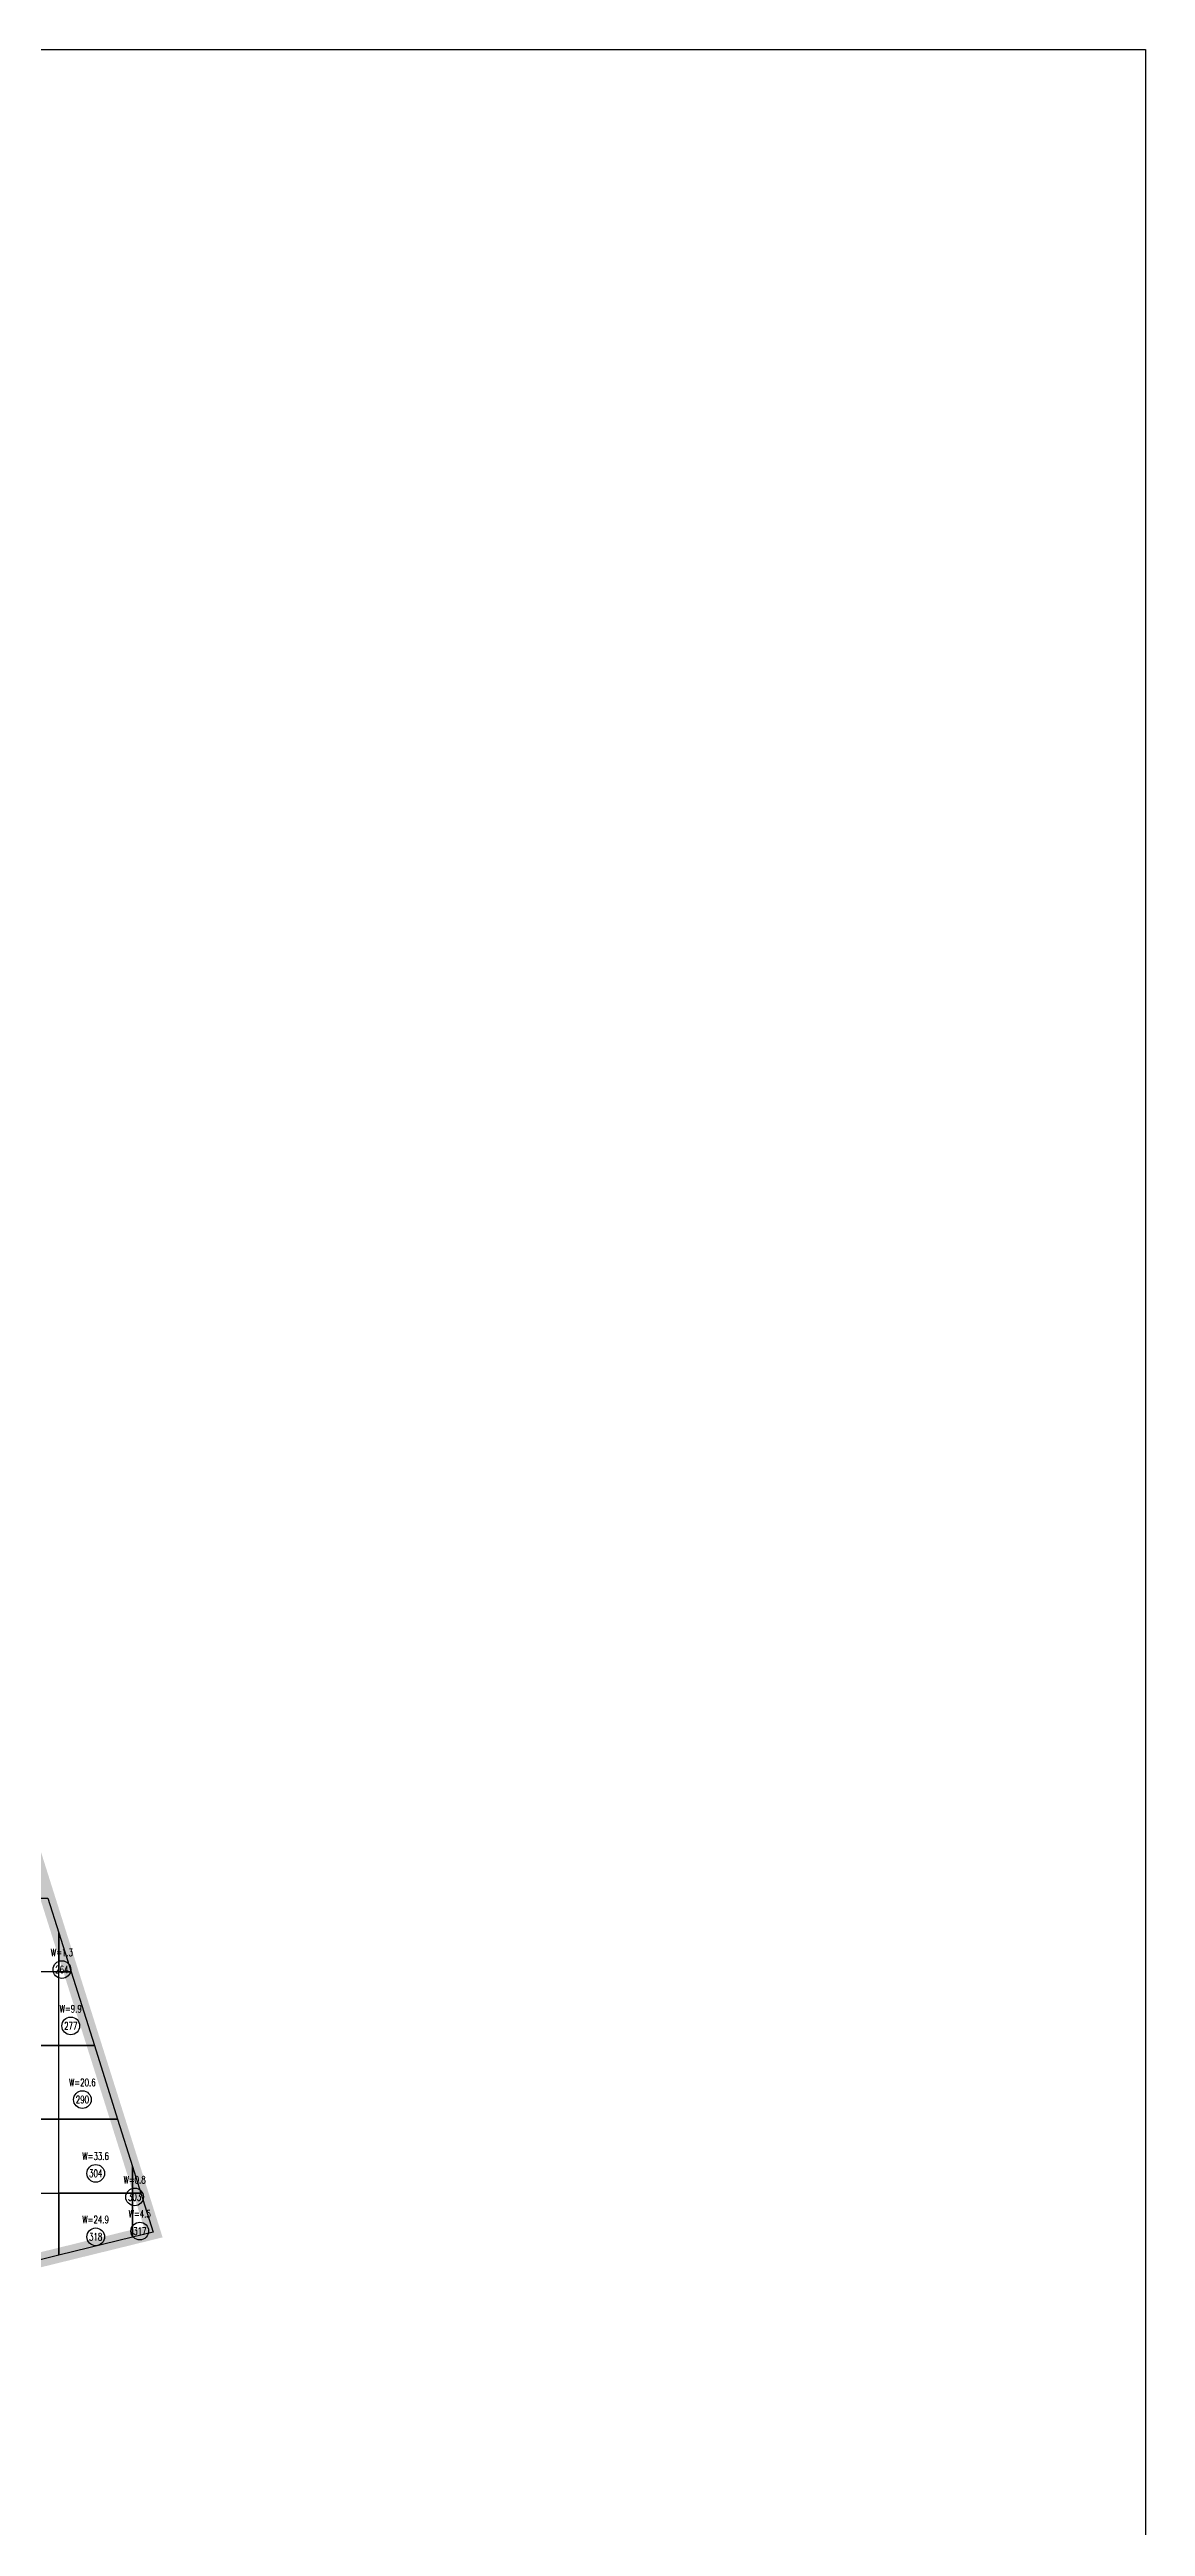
# Model space of a CAD drawing. Extents: x 4283 to 40403, y 1134 to 1764.
# Drawn here: x 8229.7 to 8273.5, y 1575.3 to 1674.1 of the extents above; entities that cross this region are included whole.
import ezdxf
from ezdxf.enums import TextEntityAlignment as Align

# ---------------------------------------------------------------- set-up
doc = ezdxf.new("R2010")
doc.units = 0
for name, color, linetype in [('tdz_7-4方格网', 2, 'Continuous'), ('tdz_7-4方格网计算', 7, 'Continuous'), ('tdz_土方计算图', 7, 'Continuous'), ('tdz_格田', 6, 'Continuous')]:
    doc.layers.add(name, color=color, linetype=linetype)
doc.styles.add('GLandNum', font='txt_____.ttf', dxfattribs={"width": 0.7, "height": 0.5})

msp = doc.modelspace()

# ---------------------------------------------------------------- linework, layer by layer
at = {"layer": 'tdz_7-4方格网', "linetype": 'Continuous'}
for points in [[(8230.106, 1598.95, 2006.028), (8230.106, 1597.399, 2006.011), (8227.165, 1597.399, 2005.93), (8227.165, 1600.34, 2006.047), (8229.668, 1600.34, 2006.045)], [(8230.596, 1597.399, 2006.009), (8230.106, 1597.399, 2006.011), (8230.106, 1598.95, 2006.028)], [(8227.165, 1597.399, 2005.93), (8227.165, 1594.458, 2005.882), (8230.106, 1594.458, 2005.949), (8230.106, 1597.399, 2006.011)], [(8230.106, 1597.399, 2006.011), (8230.596, 1597.399, 2006.009), (8231.524, 1594.458, 2005.973), (8230.106, 1594.458, 2005.949)], [(8227.165, 1594.458, 2005.882), (8227.165, 1591.517, 2005.882), (8230.106, 1591.517, 2005.882), (8230.106, 1594.458, 2005.949)], [(8230.106, 1594.458, 2005.949), (8231.524, 1594.458, 2005.973), (8232.452, 1591.517, 2005.937), (8230.106, 1591.517, 2005.882)], [(8227.165, 1591.517, 2005.882), (8227.165, 1588.575, 2005.882), (8230.106, 1588.575, 2005.882), (8230.106, 1591.517, 2005.882)], [(8233.047, 1589.63, 2005.914), (8233.047, 1588.575, 2005.895), (8230.106, 1588.575, 2005.882), (8230.106, 1591.517, 2005.882), (8232.452, 1591.517, 2005.937)], [(8233.38, 1588.575, 2005.901), (8233.047, 1588.575, 2005.895), (8233.047, 1589.63, 2005.914)], [(8228.253, 1585.634, 2005.882), (8227.165, 1585.634, 2005.882), (8227.165, 1588.575, 2005.882), (8230.106, 1588.575, 2005.882), (8230.106, 1586.089, 2005.882)], [(8230.106, 1586.089, 2005.882), (8230.106, 1588.575, 2005.882), (8233.047, 1588.575, 2005.895), (8233.047, 1586.812, 2005.882)], [(8233.047, 1588.575, 2005.895), (8233.38, 1588.575, 2005.901), (8233.873, 1587.015, 2005.882), (8233.047, 1586.812, 2005.882)]]:
    msp.add_polyline3d(points, close=True, dxfattribs=at)
at = {"layer": 'tdz_7-4方格网计算', "color": 7, "linetype": 'Continuous'}
for centre in [(8230.229, 1597.488), (8230.583, 1595.242), (8231.047, 1592.301), (8231.577, 1589.36), (8233.131, 1588.416), (8231.577, 1586.827), (8233.337, 1587.058)]:
    msp.add_circle(centre, 0.353, dxfattribs=at)
at = {"layer": 'tdz_土方计算图', "linetype": 'Continuous'}
for points in [[(8143.46, 1674.092), (8273.46, 1674.092)], [(8273.46, 1674.092), (8273.46, 1514.092)]]:
    msp.add_lwpolyline(points, dxfattribs=at)
at = {"layer": 'tdz_格田', "linetype": 'Continuous', "lineweight": 60, "const_width": 0.588}
msp.add_lwpolyline([(8224.776, 1584.78), (8211.053, 1576.811), (8197.701, 1588.487), (8183.047, 1648.949), (8200.108, 1671.374), (8207.059, 1669.19), (8223.43, 1620.107), (8233.873, 1587.015), (8224.776, 1584.78)], close=True, dxfattribs=at)

# ---------------------------------------------------------------- texts
at = {"layer": 'tdz_7-4方格网计算', "color": 173, "linetype": 'Continuous', "style": 'GLandNum', "width": 0.7}
for s, p in [('W=1.3', (8230.229, 1598.175)), ('W=9.9', (8230.583, 1595.928)), ('W=20.6', (8231.047, 1592.987)), ('W=33.6', (8231.577, 1590.046)), ('W=0.8', (8233.131, 1589.103)), ('W=24.9', (8231.577, 1587.513)), ('W=4.5', (8233.337, 1587.744))]:
    msp.add_text(s, height=0.2941, dxfattribs=at).set_placement(p, align=Align.MIDDLE_CENTER)
at = {"layer": 'tdz_7-4方格网计算', "color": 7, "linetype": 'Continuous', "style": 'GLandNum', "width": 0.7}
for s, p in [('264', (8230.229, 1597.488)), ('277', (8230.583, 1595.242)), ('290', (8231.047, 1592.301)), ('304', (8231.577, 1589.36)), ('303', (8233.131, 1588.416)), ('317', (8233.337, 1587.058)), ('318', (8231.577, 1586.827))]:
    msp.add_text(s, height=0.2941, dxfattribs=at).set_placement(p, align=Align.MIDDLE_CENTER)

doc.saveas('drawing.dxf')
